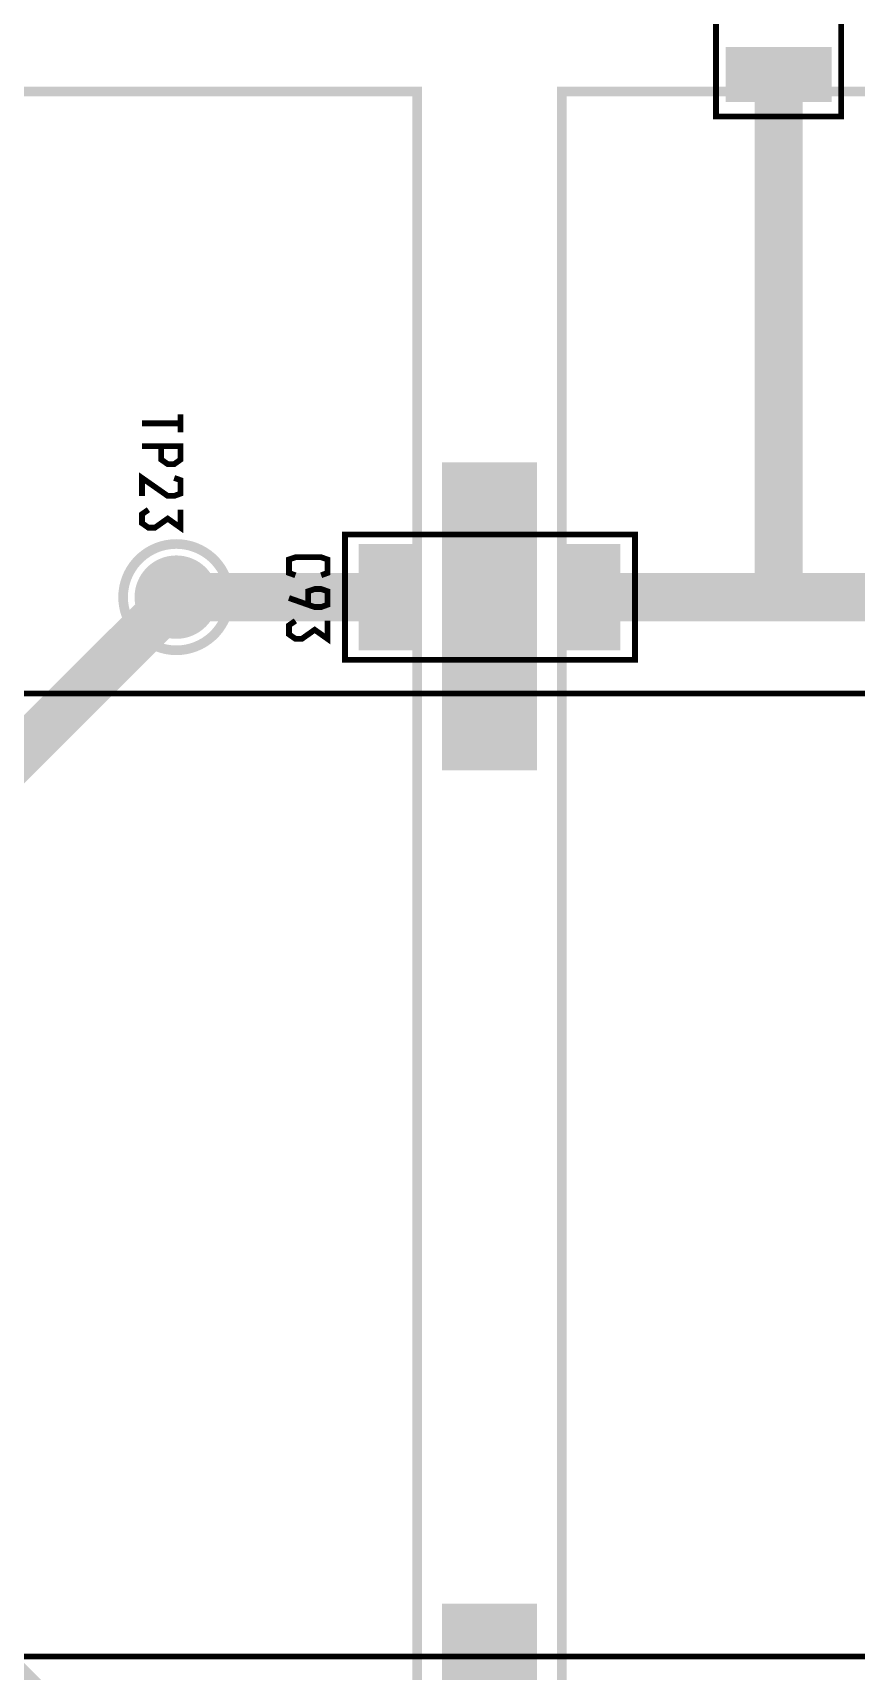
# Model space of a CAD drawing. Extents: x -11 to 221, y -93 to 178.
# Drawn here: x 99.09 to 120.79, y 4.06 to 47.27 of the extents above; entities that cross this region are included whole.
import ezdxf

# ---------------------------------------------------------------- set-up
doc = ezdxf.new("R2010")
doc.units = 0
doc.header["$MEASUREMENT"] = 0
doc.layers.get('0').update_dxf_attribs({"linetype": 'CONTINUOUS'})
for name, color, linetype in [('26-349-0_BOT', 7, 'CONTINUOUS'), ('26-349-0_DRD', 7, 'CONTINUOUS'), ('26-349-0_DRL', 2, 'CONTINUOUS'), ('26-349-0_FAB', 1, 'CONTINUOUS'), ('26-349-0_IN1', 3, 'CONTINUOUS'), ('26-349-0_IN2', 5, 'CONTINUOUS'), ('26-349-0_SMB', 10, 'CONTINUOUS'), ('26-349-0_SMT', 14, 'CONTINUOUS'), ('26-349-0_SPT', 9, 'CONTINUOUS'), ('26-349-0_SST', 12, 'CONTINUOUS'), ('26-349-0_TOP', 11, 'CONTINUOUS'), ('THRUHOLE_TAP', 15, 'CONTINUOUS')]:
    doc.layers.add(name, color=color, linetype=linetype)

# ---------------------------------------------------------------- blocks, each defined once
blk = doc.blocks.new('ROUND_50')
at = {"const_width": 1.09982}
blk.add_lwpolyline([(-0.54991, 0, 1), (0.54991, 0, 1)], format="xyb", close=True, dxfattribs=at)
blk = doc.blocks.new('ROUND_96')
at = {"const_width": 0.50038}
blk.add_lwpolyline([(-0.25019, 0, 1), (0.25019, 0, 1)], format="xyb", close=True, dxfattribs=at)
blk = doc.blocks.new('RECTANGLE_15')
blk.add_solid([(1.39954, 0.72517), (1.39954, -0.72517), (-1.39954, 0.72517), (-1.39954, -0.72517)])
blk = doc.blocks.new('RECTANGLE_16')
blk.add_solid([(0.72517, 1.39954), (0.72517, -1.39954), (-0.72517, 1.39954), (-0.72517, -1.39954)])
blk = doc.blocks.new('ROUND_90')
at = {"const_width": 0.50038}
blk.add_lwpolyline([(-0.25019, 0, 1), (0.25019, 0, 1)], format="xyb", close=True, dxfattribs=at)

msp = doc.modelspace()

# ---------------------------------------------------------------- linework, layer by layer
at = {"layer": '26-349-0_DRD', "const_width": 0.254}
for points in [[(102.87, 33.02), (102.235, 32.385)], [(103.505, 32.385), (102.87, 33.02)], [(102.235, 32.385), (102.87, 31.75)], [(102.87, 31.75), (103.505, 32.385)]]:
    msp.add_lwpolyline(points, dxfattribs=at)
at = {"layer": '26-349-0_DRL', "const_width": 2.49936}
for points in [[(111.125, 27.813), (111.125, 35.941)], [(111.125, -3.429), (111.125, 5.842)]]:
    msp.add_lwpolyline(points, dxfattribs=at)
at = {"layer": '26-349-0_FAB', "const_width": 0.254}
for points in [[(-7.62, 142.24), (-7.62, 102.87), (17.78, 102.87), (17.78, 93.345), (55.88, 93.345), (55.88, 55.245), (48.895, 55.245), (48.895, -6.985), (109.22, -6.985), (109.22, 45.72), (66.04, 45.72), (66.04, 142.875), (33.655, 142.875), (27.94, 148.59), (27.94, 152.4), (11.43, 152.4), (11.43, 142.24), (-7.62, 142.24)], [(165.1, 41.91), (165.1, 45.72), (113.03, 45.72), (113.03, -6.985), (157.48, -6.985), (157.48, 10.795), (164.465, 17.78), (170.815, 17.78), (170.815, 20.955), (173.99, 20.955), (173.99, 40.64), (165.1, 40.64), (165.1, 45.72)]]:
    msp.add_lwpolyline(points, dxfattribs=at)
at = {"layer": '26-349-0_SST', "const_width": 0.1524}
for points in [[(120.396, 51.943), (120.396, 52.705), (117.094, 52.705), (117.094, 45.0596), (120.396, 45.0596), (120.396, 51.943)], [(102.98176, 36.73094), (102.98176, 37.20592)], [(101.96576, 36.9697), (102.98176, 36.9697)], [(102.47376, 36.36772), (102.47376, 36.01212), (102.64394, 35.89274), (102.81412, 35.89274), (102.98176, 36.01212), (102.98176, 36.36772), (101.96576, 36.36772)], [(101.96576, 35.05454), (101.96576, 35.52952), (102.64394, 35.05454), (102.81412, 35.05454), (102.98176, 35.1155), (102.98176, 35.4711), (102.81412, 35.52952)], [(102.13594, 34.69132), (101.96576, 34.57194), (101.96576, 34.33572), (102.13594, 34.21634), (102.30612, 34.21634), (102.64394, 34.4551), (102.98176, 34.21634), (102.98176, 34.69132)], [(108.077, 34.036), (107.315, 34.036), (107.315, 30.734), (114.9604, 30.734), (114.9604, 34.036), (108.077, 34.036)], [(106.00944, 32.96158), (105.83926, 33.02254), (105.83926, 33.37814), (106.00944, 33.43656), (106.68762, 33.43656), (106.85526, 33.37814), (106.85526, 33.02254), (106.68762, 32.96158)], [(106.34726, 32.18434), (106.34726, 32.53994), (106.51744, 32.59836), (106.68762, 32.59836), (106.85526, 32.53994), (106.85526, 32.18434), (106.68762, 32.12338), (106.51744, 32.12338), (105.83926, 32.36214)], [(106.00944, 31.76016), (105.83926, 31.64078), (105.83926, 31.40456), (106.00944, 31.28518), (106.17962, 31.28518), (106.51744, 31.52394), (106.85526, 31.28518), (106.85526, 31.76016)], [(142.50924, 29.845), (93.71076, 29.845)], [(93.71076, 4.445), (142.50924, 4.445)]]:
    msp.add_lwpolyline(points, dxfattribs=at)
at = {"layer": '26-349-0_SST', "const_width": 0.254}
for points in [[(102.87, 33.78708, 0.4142136), (101.46792, 32.385)], [(104.27208, 32.385, 0.4142136), (102.87, 33.78708)], [(101.46792, 32.385, 0.4142136), (102.87, 30.98292)], [(102.87, 30.98292, 0.4142136), (104.27208, 32.385)]]:
    msp.add_lwpolyline(points, format="xyb", dxfattribs=at)
at = {"layer": '26-349-0_TOP', "const_width": 1.27}
for points in [[(118.745, 46.16958), (118.745, 32.385), (113.85042, 32.385)], [(113.85042, 32.385), (118.745, 32.385), (131.318, 32.385), (135.76554, 36.83254), (139.06246, 36.83254)], [(102.87, 32.385), (97.79, 27.305), (95.25, 27.305), (90.805, 22.86), (90.805, 18.32356)], [(108.39958, 32.385), (102.87, 32.385)], [(95.25, 6.985), (100.965, 1.27), (108.39958, 1.27)]]:
    msp.add_lwpolyline(points, dxfattribs=at)

# ---------------------------------------------------------------- block references
at = {"layer": '26-349-0_BOT'}
msp.add_blockref('ROUND_50', (102.87, 32.385), dxfattribs=at)
at = {"layer": '26-349-0_DRL'}
msp.add_blockref('ROUND_96', (102.87, 32.385), dxfattribs=at)
at = {"layer": '26-349-0_IN1'}
msp.add_blockref('ROUND_50', (102.87, 32.385), dxfattribs=at)
at = {"layer": '26-349-0_IN2'}
msp.add_blockref('ROUND_50', (102.87, 32.385), dxfattribs=at)
at = {"layer": '26-349-0_SMB'}
msp.add_blockref('ROUND_50', (102.87, 32.385), dxfattribs=at)
at = {"layer": '26-349-0_SMT'}
for name, p in [('RECTANGLE_15', (118.745, 46.16958)), ('RECTANGLE_16', (108.39958, 32.385)), ('RECTANGLE_16', (113.85042, 32.385)), ('ROUND_50', (102.87, 32.385))]:
    msp.add_blockref(name, p, dxfattribs=at)
at = {"layer": '26-349-0_SPT'}
for name, p in [('RECTANGLE_15', (118.745, 46.16958)), ('RECTANGLE_16', (108.39958, 32.385)), ('RECTANGLE_16', (113.85042, 32.385))]:
    msp.add_blockref(name, p, dxfattribs=at)
at = {"layer": '26-349-0_TOP'}
for name, p in [('RECTANGLE_15', (118.745, 46.16958)), ('RECTANGLE_16', (108.39958, 32.385)), ('RECTANGLE_16', (113.85042, 32.385)), ('ROUND_50', (102.87, 32.385))]:
    msp.add_blockref(name, p, dxfattribs=at)
at = {"layer": 'THRUHOLE_TAP'}
msp.add_blockref('ROUND_90', (102.87, 32.385), dxfattribs=at)

doc.saveas('drawing.dxf')
